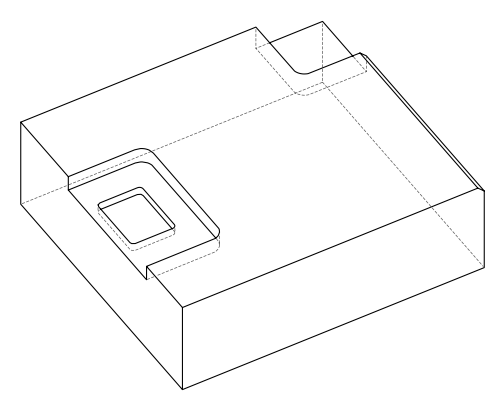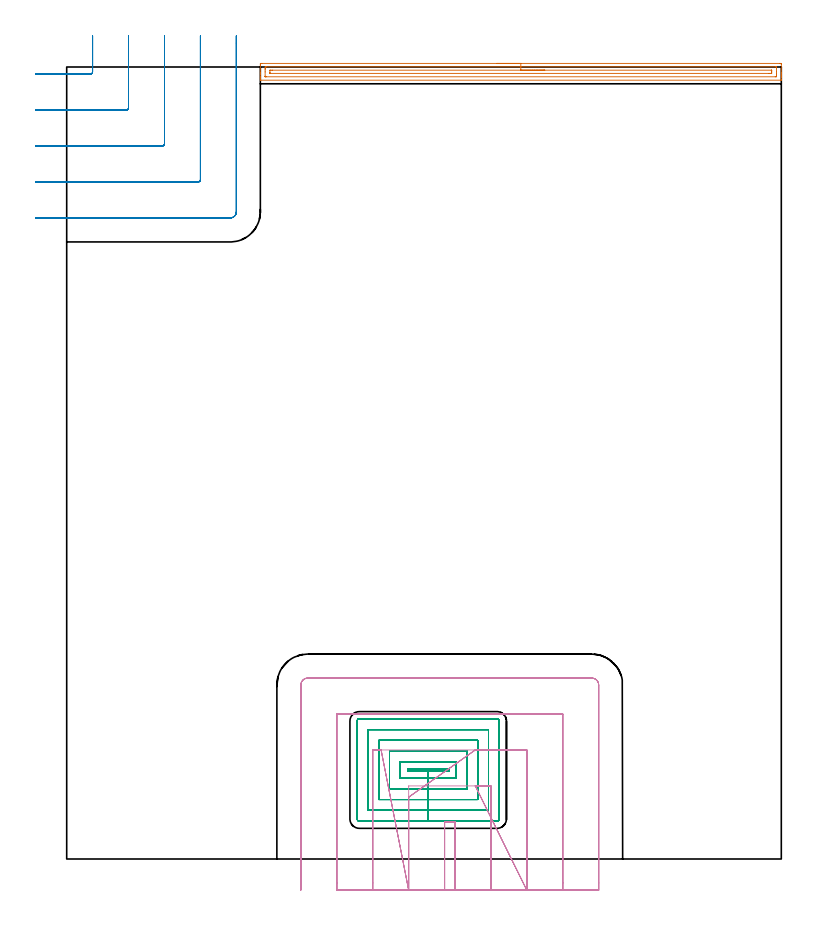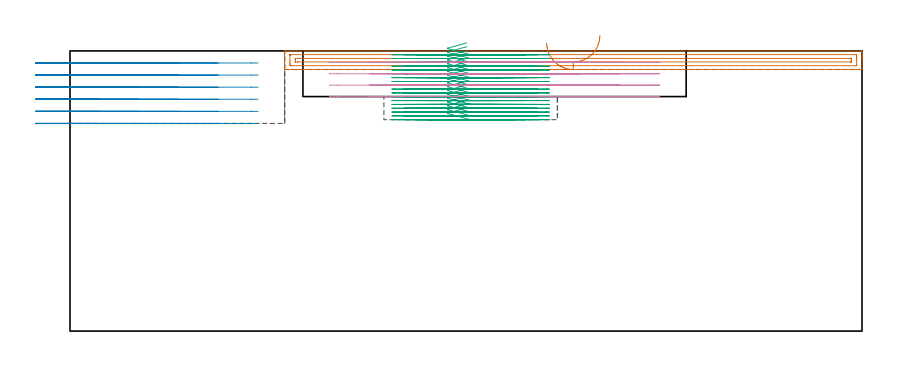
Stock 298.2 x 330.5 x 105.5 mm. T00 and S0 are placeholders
(PLAN: 4 operations, 3 tool changes, 50.7 min)
(1 AREA_MILL | FG_CHAMFER_SURFACE | UGT0205_001 | 5.4 min | 5438 mm3)
(2 MILL_CORNER_NOTCH_RECTANGULAR | CORNER_NOTCH_RECTANGULAR | UGT0201_136 | Follow Part, ap 5, ae 75% | 6.68 min | 159992 mm3)
(3 MILL_RECTANGULAR_POCKET | POCKET_RECTANGULAR_STRAIGHT | UGT0201_014 | Follow Part, ap 1.5, ae 75% | 27.07 min | 82054 mm3)
(4 MILL_SLOT | SLOT_PARTIAL_RECTANGULAR | UGT0201_136 | Follow Part, ap 5, ae 75% | 11.51 min | 156503 mm3)
(TOOL UGT0205_001 | Chamfer Mill 20 x 3 x 45 deg. | D20 FL50 Z2)
(TOOL UGT0201_136 | Carbide End Mill 20.0 | D20 FL30 Z4)
(TOOL UGT0201_014 | End mill 6 mm | D6 FL24 Z4)
(OP 1 AREA_MILL)
G17 G21 G94 G90
T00 M6
G54
G17 G0 G90 X179.5 Y332. S1061 M3
G43 Z115.5 H0
Z108.5
G94 G1 X179.538 Z107.628 F250.
X179.652 Z106.764
X179.841 Z105.912
X180.103 Z105.08
X180.437 Z104.274
X180.84 Z103.5
X181.308 Z102.764
X181.84 Z102.072
X182.429 Z101.429
X183.072 Z100.84
X183.764 Z100.309
X184.5 Z99.84
X185.274 Z99.437
X186.08 Z99.103
X186.912 Z98.841
X187.763 Z98.652
X188.628 Z98.538
X189.5 Z98.5
X297.583 Y331.999 Z98.501
X298.008 Y331.996 Z98.502
X298.19 Y331.992 Z98.505
X298.2 Y331.578 Z98.919
Y328.06 Z102.434
Y327.516 Z102.981
Y327.181 Z103.315
Y326.636 Z103.86
Y326.302 Z104.193
Y325.321 Z105.179
X298.19 Y325.006 Z105.493
X298.03 Y325. Z105.5
X80.97
X80.81 Y325.006 Z105.493
X80.8 Y325.321 Z105.178
Y325.632 Z104.867
Y326.302 Z104.193
Y327.516 Z102.981
Y328.06 Z102.434
Y331.305 Z99.191
X80.803 Y331.578 Z98.919
X80.81 Y331.992 Z98.505
X80.992 Y331.996 Z98.502
X81.417 Y332. Z98.5
X189.5
Y330.586 Z99.914
X295.797 Y330.585 Z99.915
X295.912
X296.16 Y330.58 Z99.92
X296.184 Y330.579 Z99.921
X296.19 Y330.565 Z99.935
X296.196 Y330.533 Z99.967
X296.198 Y330.502 Z99.998
X296.2 Y330.302 Z100.198
Y328.543 Z101.957
Y327.664 Z102.836
X296.197 Y327.181 Z103.319
X296.193 Y326.791 Z103.709
X296.177 Y326.421 Z104.079
X295.797 Y326.416 Z104.084
X295.682 Y326.415 Z104.085
X83.203
X83.088
X82.84 Y326.42 Z104.08
X82.816 Y326.421 Z104.079
X82.81 Y326.435 Z104.065
X82.804 Y326.467 Z104.033
X82.802 Y326.498 Z104.002
X82.8 Y326.698 Z103.802
Y328.457 Z102.043
Y329.336 Z101.164
X82.803 Y329.819 Z100.681
X82.807 Y330.209 Z100.291
X82.823 Y330.579 Z99.921
X83.203 Y330.584 Z99.916
X83.318 Y330.585 Z99.915
X189.5 Y330.586 Z99.914
Y329.172 Z101.328
X294.01 Y329.171 Z101.329
X294.089 Y329.17 Z101.33
X294.151 Y329.168 Z101.332
X294.184 Y329.165 Z101.335
X294.19 Y329.126 Z101.374
X294.196 Y328.94 Z101.56
X294.199 Y328.754 Z101.746
X294.196 Y328.06 Z102.44
X294.192 Y327.881 Z102.619
X294.179 Y327.835 Z102.665
X294.128 Y327.833 Z102.667
X294.01 Y327.831 Z102.669
X293.352 Y327.829 Z102.671
X293.117 Y327.828 Z102.672
X84.99 Y327.829 Z102.671
X84.911 Y327.83 Z102.67
X84.849 Y327.832 Z102.668
X84.816 Y327.835 Z102.665
X84.81 Y327.874 Z102.626
X84.804 Y328.06 Z102.44
X84.801 Y328.246 Z102.254
X84.804 Y328.94 Z101.56
X84.808 Y329.119 Z101.381
X84.821 Y329.165 Z101.335
X84.872 Y329.167 Z101.333
X84.99 Y329.169 Z101.331
X85.647 Y329.171 Z101.329
X85.883 Y329.172 Z101.328
X189.5
X190.372 Z101.367
X191.236 Z101.48
X192.088 Z101.669
X192.92 Z101.932
X193.726 Z102.265
X194.5 Z102.668
X195.236 Z103.137
X195.928 Z103.668
X196.571 Z104.257
X197.16 Z104.901
X197.691 Z105.593
X198.16 Z106.328
X198.563 Z107.102
X198.897 Z107.908
X199.159 Z108.74
X199.348 Z109.592
X199.462 Z110.457
X199.5 Z111.328
G0 Z115.5
M5
M2
(OP 2 MILL_CORNER_NOTCH_RECTANGULAR)
G17 G21 G94 G90
T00 M6
G54
G17 G0 G90 X-13. Y327.5 S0 M3
G43 Z115.5 H0
Z100.95
G94 G1 X-10. F250.
X9.805 F500.
G3 X10.8 Y328.495 R1.
G1 Y340.5
Y343.5 F250.
G0 Z115.5
X-13. Y312.5
Z100.95
G1 X-10.
X24.805 F500.
G3 X25.8 Y313.495 R1.
G1 Y340.5
Y343.5 F250.
G0 Z115.5
X-13. Y297.5
Z100.95
G1 X-10.
X39.805 F500.
G3 X40.8 Y298.495 R1.
G1 Y340.5
Y343.5 F250.
G0 Z115.5
X-13. Y282.5
Z100.95
G1 X-10.
X54.804 F500.
G3 X55.8 Y283.496 R1.
G1 Y340.5
Y343.5 F250.
G0 Z115.5
X-13. Y267.5
Z100.95
G1 X-10.
X68.2 F500.
G3 X70.8 Y270.1 R2.6
G1 Y340.5
Y343.5 F250.
G0 Z115.5
X-13. Y327.5
Z96.4
G1 X-10.
X9.805 F500.
G3 X10.8 Y328.495 R1.
G1 Y340.5
Y343.5 F250.
G0 Z115.5
X-13. Y312.5
Z96.4
G1 X-10.
X24.805 F500.
G3 X25.8 Y313.495 R1.
G1 Y340.5
Y343.5 F250.
G0 Z115.5
X-13. Y297.5
Z96.4
G1 X-10.
X39.805 F500.
G3 X40.8 Y298.495 R1.
G1 Y340.5
Y343.5 F250.
G0 Z115.5
X-13. Y282.5
Z96.4
G1 X-10.
X54.804 F500.
G3 X55.8 Y283.496 R1.
G1 Y340.5
Y343.5 F250.
G0 Z115.5
X-13. Y267.5
Z96.4
G1 X-10.
X68.2 F500.
G3 X70.8 Y270.1 R2.6
G1 Y340.5
Y343.5 F250.
G0 Z115.5
X-13. Y327.5
Z91.85
G1 X-10.
X9.805 F500.
G3 X10.8 Y328.495 R1.
G1 Y340.5
Y343.5 F250.
G0 Z115.5
X-13. Y312.5
Z91.85
G1 X-10.
X24.805 F500.
G3 X25.8 Y313.495 R1.
G1 Y340.5
Y343.5 F250.
G0 Z115.5
X-13. Y297.5
Z91.85
G1 X-10.
X39.805 F500.
G3 X40.8 Y298.495 R1.
G1 Y340.5
Y343.5 F250.
G0 Z115.5
X-13. Y282.5
Z91.85
G1 X-10.
X54.804 F500.
G3 X55.8 Y283.496 R1.
G1 Y340.5
Y343.5 F250.
G0 Z115.5
X-13. Y267.5
Z91.85
G1 X-10.
X68.2 F500.
G3 X70.8 Y270.1 R2.6
G1 Y340.5
Y343.5 F250.
G0 Z115.5
X-13. Y327.5
Z87.3
G1 X-10.
X9.805 F500.
G3 X10.8 Y328.495 R1.
G1 Y340.5
Y343.5 F250.
G0 Z115.5
X-13. Y312.5
Z87.3
G1 X-10.
X24.805 F500.
G3 X25.8 Y313.495 R1.
G1 Y340.5
Y343.5 F250.
G0 Z115.5
X-13. Y297.5
Z87.3
G1 X-10.
X39.805 F500.
G3 X40.8 Y298.495 R1.
G1 Y340.5
Y343.5 F250.
G0 Z115.5
X-13. Y282.5
Z87.3
G1 X-10.
X54.804 F500.
G3 X55.8 Y283.496 R1.
G1 Y340.5
Y343.5 F250.
G0 Z115.5
X-13. Y267.5
Z87.3
G1 X-10.
X68.2 F500.
G3 X70.8 Y270.1 R2.6
G1 Y340.5
Y343.5 F250.
G0 Z115.5
X-13. Y327.5
Z82.75
G1 X-10.
X9.805 F500.
G3 X10.8 Y328.495 R1.
G1 Y340.5
Y343.5 F250.
G0 Z115.5
X-13. Y312.5
Z82.75
G1 X-10.
X24.805 F500.
G3 X25.8 Y313.495 R1.
G1 Y340.5
Y343.5 F250.
G0 Z115.5
X-13. Y297.5
Z82.75
G1 X-10.
X39.805 F500.
G3 X40.8 Y298.495 R1.
G1 Y340.5
Y343.5 F250.
G0 Z115.5
X-13. Y282.5
Z82.75
G1 X-10.
X54.804 F500.
G3 X55.8 Y283.496 R1.
G1 Y340.5
Y343.5 F250.
G0 Z115.5
X-13. Y267.5
Z82.75
G1 X-10.
X68.2 F500.
G3 X70.8 Y270.1 R2.6
G1 Y340.5
Y343.5 F250.
G0 Z115.5
X-13. Y327.5
Z78.2
G1 X-10.
X9.805 F500.
G3 X10.8 Y328.495 R1.
G1 Y340.5
Y343.5 F250.
G0 Z115.5
X-13. Y312.5
Z78.2
G1 X-10.
X24.805 F500.
G3 X25.8 Y313.495 R1.
G1 Y340.5
Y343.5 F250.
G0 Z115.5
X-13. Y297.5
Z78.2
G1 X-10.
X39.805 F500.
G3 X40.8 Y298.495 R1.
G1 Y340.5
Y343.5 F250.
G0 Z115.5
X-13. Y282.5
Z78.2
G1 X-10.
X54.804 F500.
G3 X55.8 Y283.496 R1.
G1 Y340.5
Y343.5 F250.
G0 Z115.5
X-13. Y267.5
Z78.2
G1 X-10.
X68.2 F500.
G3 X70.8 Y270.1 R2.6
G1 Y340.5
Y343.5 F250.
G0 Z115.5
M5
M2
(OP 3 MILL_RECTANGULAR_POCKET)
G17 G21 G94 G90
T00 M6
G54
G17 G0 G90 X149.416 Y37.5 S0 M3
G43 Z115.5 H0
Z108.5
G94 G1 X142.2 Z106.566 F250.
Y36.8 Z106.379
X150.85 Z104.061
X159.5 F500.
Y37.5
X142.2
Y36.8
X150.85
Y33.8
X162.5
Y40.5
X139.2
Y33.8
X150.85
Y29.3
X167.
Y45.
X134.7
Y29.3
X150.85
Y24.8
X171.5
Y49.5
X130.2
Y24.8
X150.85
Y20.3
X176.
Y54.
X125.7
Y20.3
X150.85
Y15.8
X179.6
G3 X180.5 Y16.7 R0.9
G1 Y57.6
G3 X179.6 Y58.5 R0.9
G1 X122.1
G3 X121.2 Y57.6 R0.9
G1 Y16.7
G3 X122.1 Y15.8 R0.9
G1 X150.85
X151.85
G0 X149.416 Y37.5 Z107.061
G1 X142.2 Z105.127 F250.
Y36.8 Z104.94
X150.85 Z102.622
X159.5 F500.
Y37.5
X142.2
Y36.8
X150.85
Y33.8
X162.5
Y40.5
X139.2
Y33.8
X150.85
Y29.3
X167.
Y45.
X134.7
Y29.3
X150.85
Y24.8
X171.5
Y49.5
X130.2
Y24.8
X150.85
Y20.3
X176.
Y54.
X125.7
Y20.3
X150.85
Y15.8
X179.6
G3 X180.5 Y16.7 R0.9
G1 Y57.6
G3 X179.6 Y58.5 R0.9
G1 X122.1
G3 X121.2 Y57.6 R0.9
G1 Y16.7
G3 X122.1 Y15.8 R0.9
G1 X150.85
X151.85
G0 X149.416 Y37.5 Z105.622
G1 X142.2 Z103.689 F250.
Y36.8 Z103.501
X150.85 Z101.183
X159.5 F500.
Y37.5
X142.2
Y36.8
X150.85
Y33.8
X162.5
Y40.5
X139.2
Y33.8
X150.85
Y29.3
X167.
Y45.
X134.7
Y29.3
X150.85
Y24.8
X171.5
Y49.5
X130.2
Y24.8
X150.85
Y20.3
X176.
Y54.
X125.7
Y20.3
X150.85
Y15.8
X179.6
G3 X180.5 Y16.7 R0.9
G1 Y57.6
G3 X179.6 Y58.5 R0.9
G1 X122.1
G3 X121.2 Y57.6 R0.9
G1 Y16.7
G3 X122.1 Y15.8 R0.9
G1 X150.85
X151.85
G0 X149.416 Y37.5 Z104.183
G1 X142.2 Z102.25 F250.
Y36.8 Z102.062
X150.85 Z99.744
X159.5 F500.
Y37.5
X142.2
Y36.8
X150.85
Y33.8
X162.5
Y40.5
X139.2
Y33.8
X150.85
Y29.3
X167.
Y45.
X134.7
Y29.3
X150.85
Y24.8
X171.5
Y49.5
X130.2
Y24.8
X150.85
Y20.3
X176.
Y54.
X125.7
Y20.3
X150.85
Y15.8
X179.6
G3 X180.5 Y16.7 R0.9
G1 Y57.6
G3 X179.6 Y58.5 R0.9
G1 X122.1
G3 X121.2 Y57.6 R0.9
G1 Y16.7
G3 X122.1 Y15.8 R0.9
G1 X150.85
X151.85
G0 X149.416 Y37.5 Z102.744
G1 X142.2 Z100.811 F250.
Y36.8 Z100.623
X150.85 Z98.305
X159.5 F500.
Y37.5
X142.2
Y36.8
X150.85
Y33.8
X162.5
Y40.5
X139.2
Y33.8
X150.85
Y29.3
X167.
Y45.
X134.7
Y29.3
X150.85
Y24.8
X171.5
Y49.5
X130.2
Y24.8
X150.85
Y20.3
X176.
Y54.
X125.7
Y20.3
X150.85
Y15.8
X179.6
G3 X180.5 Y16.7 R0.9
G1 Y57.6
G3 X179.6 Y58.5 R0.9
G1 X122.1
G3 X121.2 Y57.6 R0.9
G1 Y16.7
G3 X122.1 Y15.8 R0.9
G1 X150.85
X151.85
G0 X149.416 Y37.5 Z101.305
G1 X142.2 Z99.372 F250.
Y36.8 Z99.184
X150.85 Z96.867
X159.5 F500.
Y37.5
X142.2
Y36.8
X150.85
Y33.8
X162.5
Y40.5
X139.2
Y33.8
X150.85
Y29.3
X167.
Y45.
X134.7
Y29.3
X150.85
Y24.8
X171.5
Y49.5
X130.2
Y24.8
X150.85
Y20.3
X176.
Y54.
X125.7
Y20.3
X150.85
Y15.8
X179.6
G3 X180.5 Y16.7 R0.9
G1 Y57.6
G3 X179.6 Y58.5 R0.9
G1 X122.1
G3 X121.2 Y57.6 R0.9
G1 Y16.7
G3 X122.1 Y15.8 R0.9
G1 X150.85
X151.85
G0 X149.416 Y37.5 Z99.867
G1 X142.2 Z97.933 F250.
Y36.8 Z97.745
X150.85 Z95.428
X159.5 F500.
Y37.5
X142.2
Y36.8
X150.85
Y33.8
X162.5
Y40.5
X139.2
Y33.8
X150.85
Y29.3
X167.
Y45.
X134.7
Y29.3
X150.85
Y24.8
X171.5
Y49.5
X130.2
Y24.8
X150.85
Y20.3
X176.
Y54.
X125.7
Y20.3
X150.85
Y15.8
X179.6
G3 X180.5 Y16.7 R0.9
G1 Y57.6
G3 X179.6 Y58.5 R0.9
G1 X122.1
G3 X121.2 Y57.6 R0.9
G1 Y16.7
G3 X122.1 Y15.8 R0.9
G1 X150.85
X151.85
G0 X149.416 Y37.5 Z98.428
G1 X142.2 Z96.494 F250.
Y36.8 Z96.307
X150.85 Z93.989
X159.5 F500.
Y37.5
X142.2
Y36.8
X150.85
Y33.8
X162.5
Y40.5
X139.2
Y33.8
X150.85
Y29.3
X167.
Y45.
X134.7
Y29.3
X150.85
Y24.8
X171.5
Y49.5
X130.2
Y24.8
X150.85
Y20.3
X176.
Y54.
X125.7
Y20.3
X150.85
Y15.8
X179.6
G3 X180.5 Y16.7 R0.9
G1 Y57.6
G3 X179.6 Y58.5 R0.9
G1 X122.1
G3 X121.2 Y57.6 R0.9
G1 Y16.7
G3 X122.1 Y15.8 R0.9
G1 X150.85
X151.85
G0 X149.416 Y37.5 Z96.989
G1 X142.2 Z95.055 F250.
Y36.8 Z94.868
X150.85 Z92.55
X159.5 F500.
Y37.5
X142.2
Y36.8
X150.85
Y33.8
X162.5
Y40.5
X139.2
Y33.8
X150.85
Y29.3
X167.
Y45.
X134.7
Y29.3
X150.85
Y24.8
X171.5
Y49.5
X130.2
Y24.8
X150.85
Y20.3
X176.
Y54.
X125.7
Y20.3
X150.85
Y15.8
X179.6
G3 X180.5 Y16.7 R0.9
G1 Y57.6
G3 X179.6 Y58.5 R0.9
G1 X122.1
G3 X121.2 Y57.6 R0.9
G1 Y16.7
G3 X122.1 Y15.8 R0.9
G1 X150.85
X151.85
G0 X149.416 Y37.5 Z95.55
G1 X142.2 Z93.616 F250.
Y36.8 Z93.429
X150.85 Z91.111
X159.5 F500.
Y37.5
X142.2
Y36.8
X150.85
Y33.8
X162.5
Y40.5
X139.2
Y33.8
X150.85
Y29.3
X167.
Y45.
X134.7
Y29.3
X150.85
Y24.8
X171.5
Y49.5
X130.2
Y24.8
X150.85
Y20.3
X176.
Y54.
X125.7
Y20.3
X150.85
Y15.8
X179.6
G3 X180.5 Y16.7 R0.9
G1 Y57.6
G3 X179.6 Y58.5 R0.9
G1 X122.1
G3 X121.2 Y57.6 R0.9
G1 Y16.7
G3 X122.1 Y15.8 R0.9
G1 X150.85
X151.85
G0 X149.416 Y37.5 Z94.111
G1 X142.2 Z92.178 F250.
Y36.8 Z91.99
X150.85 Z89.672
X159.5 F500.
Y37.5
X142.2
Y36.8
X150.85
Y33.8
X162.5
Y40.5
X139.2
Y33.8
X150.85
Y29.3
X167.
Y45.
X134.7
Y29.3
X150.85
Y24.8
X171.5
Y49.5
X130.2
Y24.8
X150.85
Y20.3
X176.
Y54.
X125.7
Y20.3
X150.85
Y15.8
X179.6
G3 X180.5 Y16.7 R0.9
G1 Y57.6
G3 X179.6 Y58.5 R0.9
G1 X122.1
G3 X121.2 Y57.6 R0.9
G1 Y16.7
G3 X122.1 Y15.8 R0.9
G1 X150.85
X151.85
G0 X149.416 Y37.5 Z92.672
G1 X142.2 Z90.739 F250.
Y36.8 Z90.551
X150.85 Z88.233
X159.5 F500.
Y37.5
X142.2
Y36.8
X150.85
Y33.8
X162.5
Y40.5
X139.2
Y33.8
X150.85
Y29.3
X167.
Y45.
X134.7
Y29.3
X150.85
Y24.8
X171.5
Y49.5
X130.2
Y24.8
X150.85
Y20.3
X176.
Y54.
X125.7
Y20.3
X150.85
Y15.8
X179.6
G3 X180.5 Y16.7 R0.9
G1 Y57.6
G3 X179.6 Y58.5 R0.9
G1 X122.1
G3 X121.2 Y57.6 R0.9
G1 Y16.7
G3 X122.1 Y15.8 R0.9
G1 X150.85
X151.85
G0 X149.416 Y37.5 Z91.233
G1 X142.2 Z89.3 F250.
Y36.8 Z89.112
X150.85 Z86.794
X159.5 F500.
Y37.5
X142.2
Y36.8
X150.85
Y33.8
X162.5
Y40.5
X139.2
Y33.8
X150.85
Y29.3
X167.
Y45.
X134.7
Y29.3
X150.85
Y24.8
X171.5
Y49.5
X130.2
Y24.8
X150.85
Y20.3
X176.
Y54.
X125.7
Y20.3
X150.85
Y15.8
X179.6
G3 X180.5 Y16.7 R0.9
G1 Y57.6
G3 X179.6 Y58.5 R0.9
G1 X122.1
G3 X121.2 Y57.6 R0.9
G1 Y16.7
G3 X122.1 Y15.8 R0.9
G1 X150.85
X151.85
G0 X149.416 Y37.5 Z89.794
G1 X142.2 Z87.861 F250.
Y36.8 Z87.673
X150.85 Z85.356
X159.5 F500.
Y37.5
X142.2
Y36.8
X150.85
Y33.8
X162.5
Y40.5
X139.2
Y33.8
X150.85
Y29.3
X167.
Y45.
X134.7
Y29.3
X150.85
Y24.8
X171.5
Y49.5
X130.2
Y24.8
X150.85
Y20.3
X176.
Y54.
X125.7
Y20.3
X150.85
Y15.8
X179.6
G3 X180.5 Y16.7 R0.9
G1 Y57.6
G3 X179.6 Y58.5 R0.9
G1 X122.1
G3 X121.2 Y57.6 R0.9
G1 Y16.7
G3 X122.1 Y15.8 R0.9
G1 X150.85
X151.85
G0 X149.416 Y37.5 Z88.356
G1 X142.2 Z86.422 F250.
Y36.8 Z86.234
X150.85 Z83.917
X159.5 F500.
Y37.5
X142.2
Y36.8
X150.85
Y33.8
X162.5
Y40.5
X139.2
Y33.8
X150.85
Y29.3
X167.
Y45.
X134.7
Y29.3
X150.85
Y24.8
X171.5
Y49.5
X130.2
Y24.8
X150.85
Y20.3
X176.
Y54.
X125.7
Y20.3
X150.85
Y15.8
X179.6
G3 X180.5 Y16.7 R0.9
G1 Y57.6
G3 X179.6 Y58.5 R0.9
G1 X122.1
G3 X121.2 Y57.6 R0.9
G1 Y16.7
G3 X122.1 Y15.8 R0.9
G1 X150.85
X151.85
G0 X149.416 Y37.5 Z86.917
G1 X142.2 Z84.983 F250.
Y36.8 Z84.796
X150.85 Z82.478
X159.5 F500.
Y37.5
X142.2
Y36.8
X150.85
Y33.8
X162.5
Y40.5
X139.2
Y33.8
X150.85
Y29.3
X167.
Y45.
X134.7
Y29.3
X150.85
Y24.8
X171.5
Y49.5
X130.2
Y24.8
X150.85
Y20.3
X176.
Y54.
X125.7
Y20.3
X150.85
Y15.8
X179.6
G3 X180.5 Y16.7 R0.9
G1 Y57.6
G3 X179.6 Y58.5 R0.9
G1 X122.1
G3 X121.2 Y57.6 R0.9
G1 Y16.7
G3 X122.1 Y15.8 R0.9
G1 X150.85
X151.85
G0 X149.416 Y37.5 Z85.478
G1 X142.2 Z83.544 F250.
Y36.8 Z83.357
X150.85 Z81.039
X159.5 F500.
Y37.5
X142.2
Y36.8
X150.85
Y33.8
X162.5
Y40.5
X139.2
Y33.8
X150.85
Y29.3
X167.
Y45.
X134.7
Y29.3
X150.85
Y24.8
X171.5
Y49.5
X130.2
Y24.8
X150.85
Y20.3
X176.
Y54.
X125.7
Y20.3
X150.85
Y15.8
X179.6
G3 X180.5 Y16.7 R0.9
G1 Y57.6
G3 X179.6 Y58.5 R0.9
G1 X122.1
G3 X121.2 Y57.6 R0.9
G1 Y16.7
G3 X122.1 Y15.8 R0.9
G1 X150.85
X151.85
G0 X149.416 Y37.5 Z84.039
G1 X142.2 Z82.105 F250.
Y36.8 Z81.918
X150.85 Z79.6
X159.5 F500.
Y37.5
X142.2
Y36.8
X150.85
Y33.8
X162.5
Y40.5
X139.2
Y33.8
X150.85
Y29.3
X167.
Y45.
X134.7
Y29.3
X150.85
Y24.8
X171.5
Y49.5
X130.2
Y24.8
X150.85
Y20.3
X176.
Y54.
X125.7
Y20.3
X150.85
Y15.8
X179.6
G3 X180.5 Y16.7 R0.9
G1 Y57.6
G3 X179.6 Y58.5 R0.9
G1 X122.1
G3 X121.2 Y57.6 R0.9
G1 Y16.7
G3 X122.1 Y15.8 R0.9
G1 X150.85
X151.85
G0 Z115.5
M5
M2
(OP 4 MILL_SLOT)
G17 G21 G94 G90
T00 M6
G54
G17 G0 G90 X162. Y-13. S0 M3
G43 Z115.5 H0
Z101.2
G94 G1 Y-10. F250.
Y15.5 F500.
X157.7
Y-10.
Y-13. F250.
X177.
Y-10.
Y30.5 F500.
X142.7
Y-10.
Y-13. F250.
X192.
Y-10.
Y45.5 F500.
X127.7
Y-10.
Y-13. F250.
X207.
Y-10.
Y60.5 F500.
X112.7
Y-10.
Y-13. F250.
X222.
Y-10.
Y72.6 F500.
G3 X219.1 Y75.5 R2.9
G1 X100.6
G3 X97.7 Y72.6 R2.9
G1 Y-10.
Y-13. F250.
G0 X162. Z96.9
G1 Y-10.
Y15.5 F500.
X157.7
Y-10.
Y-13. F250.
X177.
Y-10.
Y30.5 F500.
X173.5
X170.5 F250.
X192. Y-13. F500.
Y-10. F250.
Y45.5 F500.
X173.5
X170.5 F250.
X142.7 Y25.8 F500.
Y22.8 F250.
Y-10. F500.
Y-13. F250.
X131.2 Y45.5 F500.
X128.2 F250.
X127.7 F500.
Y-10.
Y-13. F250.
X207.
Y-10.
Y60.5 F500.
X112.7
Y-10.
Y-13. F250.
X222.
Y-10.
Y72.6 F500.
G3 X219.1 Y75.5 R2.9
G1 X100.6
G3 X97.7 Y72.6 R2.9
G1 Y-10.
Y-13. F250.
G0 X162. Z92.6
G1 Y-10.
Y15.5 F500.
X157.7
Y-10.
Y-13. F250.
X177.
Y-10.
Y30.5 F500.
X173.5
X170.5 F250.
X192. Y-13. F500.
Y-10. F250.
Y45.5 F500.
X173.5
X170.5 F250.
X142.7 Y25.8 F500.
Y22.8 F250.
Y-10. F500.
Y-13. F250.
X131.2 Y45.5 F500.
X128.2 F250.
X127.7 F500.
Y-10.
Y-13. F250.
X207.
Y-10.
Y60.5 F500.
X112.7
Y-10.
Y-13. F250.
X222.
Y-10.
Y72.6 F500.
G3 X219.1 Y75.5 R2.9
G1 X100.6
G3 X97.7 Y72.6 R2.9
G1 Y-10.
Y-13. F250.
G0 X162. Z88.3
G1 Y-10.
Y15.5 F500.
X157.7
Y-10.
Y-13. F250.
X177.
Y-10.
Y30.5 F500.
X173.5
X170.5 F250.
X192. Y-13. F500.
Y-10. F250.
Y45.5 F500.
X173.5
X170.5 F250.
X142.7 Y25.8 F500.
Y22.8 F250.
Y-10. F500.
Y-13. F250.
X131.2 Y45.5 F500.
X128.2 F250.
X127.7 F500.
Y-10.
Y-13. F250.
X207.
Y-10.
Y60.5 F500.
X112.7
Y-10.
Y-13. F250.
X222.
Y-10.
Y72.6 F500.
G3 X219.1 Y75.5 R2.9
G1 X100.6
G3 X97.7 Y72.6 R2.9
G1 Y-10.
Y-13. F250.
G0 Z115.5
M5
M2
